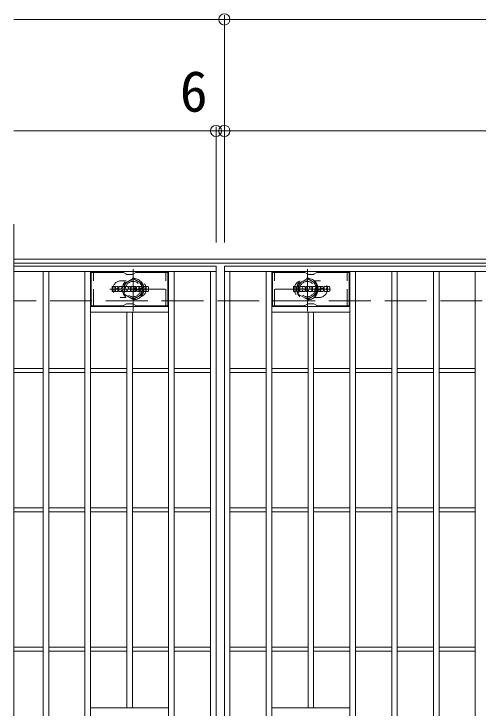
# Model space of a CAD drawing. Units: millimetres, scale not verified. Extents: x -1681 to 1768, y -1375 to 1280.
# Drawn here: x -1603.4 to -1270.4, y 734.9 to 1233.2 of the extents above; entities that cross this region are included whole.
import ezdxf
from ezdxf.enums import TextEntityAlignment as Align

# ---------------------------------------------------------------- set-up
doc = ezdxf.new("R2010")
doc.units = ezdxf.units.MM
doc.header["$LTSCALE"] = 10
doc.header["$PDMODE"] = 32
doc.header["$PDSIZE"] = 8
for name, pattern in [('CHAIN1', [8, 5, -1, 1, -1]), ('DASHED1', [1.8, 1.2, -0.6]), ('DASHED3', [4, 3, -1])]:
    doc.linetypes.add(name, pattern=pattern)
for name, color, linetype, lineweight in [('C-0_芯', 7, 'Continuous', 9), ('C-1_躯体', 2, 'Continuous', 9), ('C-2_仕上', 3, 'Continuous', 9), ('C-4_その他', 7, 'Continuous', 9), ('C-6_寸法', 6, 'Continuous', 9), ('C-8_記号', 4, 'DASHED1', 9)]:
    doc.layers.add(name, color=color, linetype=linetype, lineweight=lineweight)
doc.styles.add('ＭＳ ゴシック', font='')
doc.styles.get('ＭＳ ゴシック').set_extended_font_data('MS Gothic')

msp = doc.modelspace()

# ---------------------------------------------------------------- linework, layer by layer
at = {"layer": 'C-0_芯'}
for p, q in [((-1532.89, 1034.06), (-1532.89, 1037.41)), ((-1531.21, 1037.57), (-1532.73, 1037.57)), ((-1531.05, 1037.41), (-1531.05, 1036.49)), ((-1530.55, 1037.41), (-1530.55, 1036.49)), ((-1529.04, 1037.57), (-1530.39, 1037.57)), ((-1528.89, 1037.41), (-1528.89, 1036.63)), ((-1528.22, 1034.06), (-1528.22, 1037.05)), ((-1524.91, 1037.57), (-1527.7, 1037.57)), ((-1524.38, 1034.06), (-1524.38, 1037.05)), ((-1523.71, 1037.41), (-1523.71, 1034.06)), ((-1523.55, 1037.57), (-1521.85, 1037.57)), ((-1521.7, 1037.46), (-1521.22, 1035.97)), ((-1521.06, 1037.41), (-1521.06, 1035.99)), ((-1520.9, 1037.57), (-1519.88, 1037.57)), ((-1519.72, 1037.41), (-1519.72, 1034.06)), ((-1519.22, 1034.06), (-1519.22, 1037.41)), ((-1519.06, 1037.57), (-1516.04, 1037.57)), ((-1516.04, 1036.58), (-1517.15, 1036.58)), ((-1515.88, 1036.74), (-1515.88, 1037.41)), ((-1511.9, 1037.57), (-1514.95, 1037.57)), ((-1513.72, 1036.23), (-1513.72, 1036.64)), ((-1513.2, 1036.55), (-1513.2, 1036.64)), ((-1511.37, 1037.05), (-1511.37, 1036.39)), ((-1510.86, 1034.43), (-1510.86, 1037.05)), ((-1507.39, 1037.57), (-1510.34, 1037.57)), ((-1506.87, 1037.05), (-1506.87, 1034.43)), ((-1402.89, 1034.06), (-1402.89, 1037.41)), ((-1401.21, 1037.57), (-1402.73, 1037.57)), ((-1401.05, 1037.41), (-1401.05, 1036.49)), ((-1400.55, 1037.41), (-1400.55, 1036.49)), ((-1399.04, 1037.57), (-1400.39, 1037.57)), ((-1398.89, 1037.41), (-1398.89, 1036.63)), ((-1398.22, 1034.06), (-1398.22, 1037.05)), ((-1394.91, 1037.57), (-1397.7, 1037.57)), ((-1394.38, 1034.06), (-1394.38, 1037.05)), ((-1393.71, 1037.41), (-1393.71, 1034.06)), ((-1393.55, 1037.57), (-1391.85, 1037.57)), ((-1391.7, 1037.46), (-1391.22, 1035.97)), ((-1391.06, 1037.41), (-1391.06, 1035.99)), ((-1390.9, 1037.57), (-1389.88, 1037.57)), ((-1389.72, 1037.41), (-1389.72, 1034.06)), ((-1389.22, 1034.06), (-1389.22, 1037.41)), ((-1389.06, 1037.57), (-1386.04, 1037.57)), ((-1386.04, 1036.58), (-1387.15, 1036.58)), ((-1385.88, 1036.74), (-1385.88, 1037.41)), ((-1381.9, 1037.57), (-1384.95, 1037.57)), ((-1383.72, 1036.23), (-1383.72, 1036.64)), ((-1383.2, 1036.55), (-1383.2, 1036.64)), ((-1381.37, 1037.05), (-1381.37, 1036.39)), ((-1380.86, 1034.43), (-1380.86, 1037.05)), ((-1377.39, 1037.57), (-1380.34, 1037.57)), ((-1376.87, 1037.05), (-1376.87, 1034.43)), ((-1532.73, 1033.9), (-1531.21, 1033.9)), ((-1531.05, 1034.06), (-1531.05, 1035.14)), ((-1530.55, 1034.06), (-1530.55, 1035.14)), ((-1530.4, 1033.9), (-1529.04, 1033.9)), ((-1528.88, 1034.06), (-1528.88, 1034.99)), ((-1526.72, 1033.9), (-1528.06, 1033.9)), ((-1526.56, 1035.78), (-1526.56, 1036.32)), ((-1526.56, 1034.06), (-1526.56, 1034.48)), ((-1526.1, 1035.72), (-1526.51, 1035.72)), ((-1526.05, 1035.78), (-1526.05, 1036.32)), ((-1526.05, 1034.06), (-1526.05, 1034.48)), ((-1525.89, 1033.9), (-1524.54, 1033.9)), ((-1522.55, 1033.9), (-1523.55, 1033.9)), ((-1522.39, 1034.06), (-1522.39, 1034.97)), ((-1521.91, 1034.02), (-1522.2, 1035)), ((-1519.88, 1033.9), (-1521.75, 1033.9)), ((-1519.06, 1033.9), (-1516.05, 1033.9)), ((-1516.04, 1035.33), (-1517.16, 1035.33)), ((-1516.05, 1034.91), (-1517.16, 1034.91)), ((-1516.04, 1036.14), (-1517.15, 1036.14)), ((-1515.89, 1034.06), (-1515.89, 1034.75)), ((-1515.88, 1035.49), (-1515.88, 1035.98)), ((-1515.38, 1034.91), (-1515.38, 1034.43)), ((-1515.22, 1035.07), (-1513.87, 1035.07)), ((-1513.37, 1035.4), (-1514.95, 1035.4)), ((-1511.8, 1033.9), (-1514.85, 1033.9)), ((-1513.71, 1034.91), (-1513.71, 1034.8)), ((-1513.56, 1036.07), (-1511.8, 1036.07)), ((-1513.21, 1035.24), (-1513.21, 1034.8)), ((-1513.04, 1036.39), (-1511.37, 1036.39)), ((-1507.39, 1033.9), (-1510.34, 1033.9)), ((-1509.19, 1035.22), (-1509.19, 1036.25)), ((-1508.55, 1035.22), (-1508.55, 1036.25)), ((-1402.73, 1033.9), (-1401.21, 1033.9)), ((-1401.05, 1034.06), (-1401.05, 1035.14)), ((-1400.55, 1034.06), (-1400.55, 1035.14)), ((-1400.4, 1033.9), (-1399.04, 1033.9)), ((-1398.88, 1034.06), (-1398.88, 1034.99)), ((-1396.71, 1033.9), (-1398.06, 1033.9)), ((-1396.56, 1035.78), (-1396.56, 1036.32)), ((-1396.56, 1034.06), (-1396.56, 1034.48)), ((-1396.1, 1035.72), (-1396.51, 1035.72)), ((-1396.05, 1035.78), (-1396.05, 1036.32)), ((-1396.05, 1034.06), (-1396.05, 1034.48)), ((-1395.89, 1033.9), (-1394.54, 1033.9)), ((-1392.55, 1033.9), (-1393.55, 1033.9)), ((-1392.39, 1034.06), (-1392.39, 1034.97)), ((-1391.9, 1034.02), (-1392.2, 1035)), ((-1389.88, 1033.9), (-1391.75, 1033.9)), ((-1389.06, 1033.9), (-1386.05, 1033.9)), ((-1386.04, 1035.33), (-1387.16, 1035.33)), ((-1386.05, 1034.91), (-1387.16, 1034.91)), ((-1386.04, 1036.14), (-1387.15, 1036.14)), ((-1385.89, 1034.06), (-1385.89, 1034.75)), ((-1385.88, 1035.49), (-1385.88, 1035.98)), ((-1385.38, 1034.91), (-1385.38, 1034.43)), ((-1385.22, 1035.07), (-1383.87, 1035.07)), ((-1383.37, 1035.4), (-1384.95, 1035.4)), ((-1381.8, 1033.9), (-1384.85, 1033.9)), ((-1383.71, 1034.91), (-1383.71, 1034.8)), ((-1383.56, 1036.07), (-1381.8, 1036.07)), ((-1383.21, 1035.24), (-1383.21, 1034.8)), ((-1383.04, 1036.39), (-1381.37, 1036.39)), ((-1377.39, 1033.9), (-1380.34, 1033.9)), ((-1379.19, 1035.22), (-1379.19, 1036.25)), ((-1378.54, 1035.22), (-1378.54, 1036.25))]:
    msp.add_line(p, q, dxfattribs=at)
for centre, radius, start, end in [((-1532.73, 1037.41), 0.157, 90, 180), ((-1531.21, 1037.41), 0.157, 0, 90), ((-1530.8, 1036.49), 0.251, 180, 0), ((-1530.39, 1037.41), 0.157, 90, 180), ((-1529.41, 1036.63), 0.524, 299.4207, 0), ((-1529.04, 1037.41), 0.157, 0, 90), ((-1527.7, 1037.05), 0.524, 90, 180), ((-1526.3, 1036.32), 0.255, 0, 180), ((-1524.91, 1037.05), 0.524, 0, 90), ((-1523.55, 1037.41), 0.157, 90, 180), ((-1521.85, 1037.41), 0.157, 17.7564, 90), ((-1520.9, 1037.41), 0.157, 90, 180), ((-1519.88, 1037.41), 0.157, 0, 90), ((-1519.06, 1037.41), 0.157, 90, 180), ((-1517.15, 1036.36), 0.22, 90, 270), ((-1516.04, 1037.41), 0.157, 0, 90), ((-1516.04, 1036.74), 0.157, 270, 0), ((-1513, 1036.49), 2.38, 157.1011, 202.8989), ((-1514.95, 1037.31), 0.262, 90, 157.1011), ((-1513.46, 1036.64), 0.259, 0, 180), ((-1513.04, 1036.55), 0.157, 180, 270), ((-1511.9, 1037.05), 0.524, 0, 90), ((-1510.34, 1037.05), 0.524, 90, 180), ((-1508.87, 1036.25), 0.321, 0, 180), ((-1507.39, 1037.05), 0.524, 0, 90), ((-1402.73, 1037.41), 0.157, 90, 180), ((-1401.21, 1037.41), 0.157, 0, 90), ((-1400.8, 1036.49), 0.251, 180, 0), ((-1400.39, 1037.41), 0.157, 90, 180), ((-1399.41, 1036.63), 0.524, 299.4207, 0), ((-1399.04, 1037.41), 0.157, 0, 90), ((-1397.7, 1037.05), 0.524, 90, 180), ((-1396.3, 1036.32), 0.255, 0, 180), ((-1394.91, 1037.05), 0.524, 0, 90), ((-1393.55, 1037.41), 0.157, 90, 180), ((-1391.85, 1037.41), 0.157, 17.7564, 90), ((-1390.9, 1037.41), 0.157, 90, 180), ((-1389.88, 1037.41), 0.157, 0, 90), ((-1389.06, 1037.41), 0.157, 90, 180), ((-1387.15, 1036.36), 0.22, 90, 270), ((-1386.04, 1037.41), 0.157, 0, 90), ((-1386.04, 1036.74), 0.157, 270, 0), ((-1383, 1036.49), 2.38, 157.1011, 202.8989), ((-1384.95, 1037.31), 0.262, 90, 157.1011), ((-1383.46, 1036.64), 0.259, 0, 180), ((-1383.04, 1036.55), 0.157, 180, 270), ((-1381.9, 1037.05), 0.524, 0, 90), ((-1380.34, 1037.05), 0.524, 90, 180), ((-1378.87, 1036.25), 0.321, 0, 180), ((-1377.39, 1037.05), 0.524, 0, 90), ((-1532.73, 1034.06), 0.157, 180, 270), ((-1531.21, 1034.06), 0.157, 270, 0), ((-1530.8, 1035.14), 0.249, 0, 180), ((-1530.4, 1034.06), 0.157, 180, 270), ((-1529.97, 1035.82), 0.088, 97.3317, 266.5718), ((-1530.27, 1038.15), 2.27, 277.3317, 299.4207), ((-1530.07, 1034.09), 1.64, 53.7199, 86.5718), ((-1529.41, 1034.99), 0.524, 0, 53.7199), ((-1529.04, 1034.06), 0.157, 270, 0), ((-1528.06, 1034.06), 0.157, 180, 270), ((-1526.72, 1034.06), 0.157, 270, 0), ((-1526.51, 1035.78), 0.052, 180, 270), ((-1526.3, 1034.48), 0.255, 0, 180), ((-1526.1, 1035.78), 0.052, 270, 0), ((-1525.89, 1034.06), 0.157, 180, 270), ((-1524.54, 1034.06), 0.157, 270, 0), ((-1523.55, 1034.06), 0.157, 180, 270), ((-1522.55, 1034.06), 0.157, 270, 0), ((-1522.29, 1034.97), 0.101, 16.4887, 180), ((-1521.75, 1034.06), 0.157, 196.4888, 270), ((-1521.14, 1035.99), 0.083, 197.7563, 0), ((-1519.88, 1034.06), 0.157, 270, 0), ((-1519.06, 1034.06), 0.157, 180, 270), ((-1517.16, 1035.12), 0.214, 90, 270), ((-1516.05, 1034.75), 0.157, 0, 90), ((-1516.05, 1034.06), 0.157, 270, 0), ((-1516.04, 1035.98), 0.157, 0, 90), ((-1516.04, 1035.49), 0.157, 270, 0), ((-1515.22, 1034.91), 0.157, 90, 180), ((-1514.85, 1034.43), 0.524, 180, 270), ((-1514.95, 1035.66), 0.262, 202.8989, 270), ((-1513.87, 1034.91), 0.157, 0, 90), ((-1513.56, 1036.23), 0.157, 180, 270), ((-1513.46, 1034.8), 0.25, 180, 0), ((-1513.37, 1035.24), 0.157, 0, 90), ((-1511.8, 1035.81), 0.262, 22.908, 90), ((-1511.8, 1034.16), 0.262, 270, 337.092), ((-1513.75, 1034.99), 2.37, 337.092, 22.908), ((-1510.34, 1034.43), 0.524, 180, 270), ((-1508.87, 1035.22), 0.321, 180, 0), ((-1507.39, 1034.43), 0.524, 270, 0), ((-1402.73, 1034.06), 0.157, 180, 270), ((-1401.21, 1034.06), 0.157, 270, 0), ((-1400.8, 1035.14), 0.249, 0, 180), ((-1400.4, 1034.06), 0.157, 180, 270), ((-1399.97, 1035.82), 0.088, 97.3317, 266.5718), ((-1400.27, 1038.15), 2.27, 277.3317, 299.4207), ((-1400.07, 1034.09), 1.64, 53.7199, 86.5718), ((-1399.41, 1034.99), 0.524, 0, 53.7199), ((-1399.04, 1034.06), 0.157, 270, 0), ((-1398.06, 1034.06), 0.157, 180, 270), ((-1396.71, 1034.06), 0.157, 270, 0), ((-1396.51, 1035.78), 0.052, 180, 270), ((-1396.3, 1034.48), 0.255, 0, 180), ((-1396.1, 1035.78), 0.052, 270, 0), ((-1395.89, 1034.06), 0.157, 180, 270), ((-1394.54, 1034.06), 0.157, 270, 0), ((-1393.55, 1034.06), 0.157, 180, 270), ((-1392.55, 1034.06), 0.157, 270, 0), ((-1392.29, 1034.97), 0.101, 16.4887, 180), ((-1391.75, 1034.06), 0.157, 196.4888, 270), ((-1391.14, 1035.99), 0.083, 197.7563, 0), ((-1389.88, 1034.06), 0.157, 270, 0), ((-1389.06, 1034.06), 0.157, 180, 270), ((-1387.16, 1035.12), 0.214, 90, 270), ((-1386.05, 1034.75), 0.157, 0, 90), ((-1386.05, 1034.06), 0.157, 270, 0), ((-1386.04, 1035.98), 0.157, 0, 90), ((-1386.04, 1035.49), 0.157, 270, 0), ((-1385.22, 1034.91), 0.157, 90, 180), ((-1384.85, 1034.43), 0.524, 180, 270), ((-1384.95, 1035.66), 0.262, 202.8989, 270), ((-1383.87, 1034.91), 0.157, 0, 90), ((-1383.56, 1036.23), 0.157, 180, 270), ((-1383.46, 1034.8), 0.25, 180, 0), ((-1383.37, 1035.24), 0.157, 0, 90), ((-1381.8, 1035.81), 0.262, 22.908, 90), ((-1381.8, 1034.16), 0.262, 270, 337.092), ((-1383.75, 1034.99), 2.37, 337.092, 22.908), ((-1380.34, 1034.43), 0.524, 180, 270), ((-1378.87, 1035.22), 0.321, 180, 0), ((-1377.39, 1034.43), 0.524, 270, 0)]:
    msp.add_arc(centre, radius, start, end, dxfattribs=at)
at = {"layer": 'C-1_躯体'}
for p, q in [((-307.41, 1057.16), (-1603.41, 1057.16)), ((-307.41, 1054.16), (-1603.41, 1054.16))]:
    msp.add_line(p, q, dxfattribs=at)
at = {"layer": 'C-1_躯体', "linetype": 'DASHED3'}
msp.add_line((-307.41, 1027.16), (-1603.41, 1027.16), dxfattribs=at)
at = {"layer": 'C-2_仕上'}
for p, q in [((-1603.41, 1082.16), (-1603.41, 672.16)), ((-1458.41, 1052.16), (-1603.41, 1052.16)), ((-1458.41, 1052.16), (-1458.41, 702.16)), ((-1452.41, 1052.16), (-458.41, 1052.16)), ((-1452.41, 702.16), (-1452.41, 1052.16)), ((-1458.41, 1048.16), (-1603.41, 1048.16)), ((-1582.41, 706.16), (-1582.41, 1048.16)), ((-1578.41, 706.16), (-1578.41, 1048.16)), ((-1552.41, 706.16), (-1552.41, 1048.16)), ((-1548.41, 706.16), (-1548.41, 1048.16)), ((-1492.41, 706.16), (-1492.41, 1048.16)), ((-1488.41, 706.16), (-1488.41, 1048.16)), ((-1462.41, 706.16), (-1462.41, 1048.16)), ((-1452.41, 1048.16), (-458.41, 1048.16)), ((-1448.41, 706.16), (-1448.41, 1048.16)), ((-1422.41, 706.16), (-1422.41, 1048.16)), ((-1418.41, 706.16), (-1418.41, 1048.16)), ((-1362.41, 706.16), (-1362.41, 1048.16)), ((-1358.41, 706.16), (-1358.41, 1048.16)), ((-1332.41, 706.16), (-1332.41, 1048.16)), ((-1328.41, 706.16), (-1328.41, 1048.16)), ((-1302.41, 706.16), (-1302.41, 1048.16)), ((-1298.41, 706.16), (-1298.41, 1048.16)), ((-1272.41, 706.16), (-1272.41, 1048.16)), ((-1492.41, 1023.16), (-1548.41, 1023.16)), ((-1418.41, 1023.16), (-1362.41, 1023.16)), ((-1492.41, 1019.16), (-1548.41, 1019.16)), ((-1522.41, 735.16), (-1522.41, 1019.16)), ((-1518.41, 735.16), (-1518.41, 1019.16)), ((-1418.41, 1019.16), (-1362.41, 1019.16)), ((-1392.41, 735.16), (-1392.41, 1019.16)), ((-1388.41, 735.16), (-1388.41, 1019.16)), ((-1582.41, 978.66), (-1603.41, 978.66)), ((-1552.41, 978.66), (-1578.41, 978.66)), ((-1522.41, 978.66), (-1548.41, 978.66)), ((-1492.41, 978.66), (-1518.41, 978.66)), ((-1462.41, 978.66), (-1488.41, 978.66)), ((-1448.41, 978.66), (-1422.41, 978.66)), ((-1418.41, 978.66), (-1392.41, 978.66)), ((-1388.41, 978.66), (-1362.41, 978.66)), ((-1358.41, 978.66), (-1332.41, 978.66)), ((-1328.41, 978.66), (-1302.41, 978.66)), ((-1298.41, 978.66), (-1272.41, 978.66)), ((-1582.41, 975.66), (-1603.41, 975.66)), ((-1552.41, 975.66), (-1578.41, 975.66)), ((-1522.41, 975.66), (-1548.41, 975.66)), ((-1492.41, 975.66), (-1518.41, 975.66)), ((-1462.41, 975.66), (-1488.41, 975.66)), ((-1448.41, 975.66), (-1422.41, 975.66)), ((-1418.41, 975.66), (-1392.41, 975.66)), ((-1388.41, 975.66), (-1362.41, 975.66)), ((-1358.41, 975.66), (-1332.41, 975.66)), ((-1328.41, 975.66), (-1302.41, 975.66)), ((-1298.41, 975.66), (-1272.41, 975.66)), ((-1582.41, 878.66), (-1603.41, 878.66)), ((-1552.41, 878.66), (-1578.41, 878.66)), ((-1522.41, 878.66), (-1548.41, 878.66)), ((-1492.41, 878.66), (-1518.41, 878.66)), ((-1462.41, 878.66), (-1488.41, 878.66)), ((-1448.41, 878.66), (-1422.41, 878.66)), ((-1418.41, 878.66), (-1392.41, 878.66)), ((-1388.41, 878.66), (-1362.41, 878.66)), ((-1358.41, 878.66), (-1332.41, 878.66)), ((-1328.41, 878.66), (-1302.41, 878.66)), ((-1298.41, 878.66), (-1272.41, 878.66)), ((-1582.41, 875.66), (-1603.41, 875.66)), ((-1552.41, 875.66), (-1578.41, 875.66)), ((-1522.41, 875.66), (-1548.41, 875.66)), ((-1492.41, 875.66), (-1518.41, 875.66)), ((-1462.41, 875.66), (-1488.41, 875.66)), ((-1448.41, 875.66), (-1422.41, 875.66)), ((-1418.41, 875.66), (-1392.41, 875.66)), ((-1388.41, 875.66), (-1362.41, 875.66)), ((-1358.41, 875.66), (-1332.41, 875.66)), ((-1328.41, 875.66), (-1302.41, 875.66)), ((-1298.41, 875.66), (-1272.41, 875.66)), ((-1582.41, 778.66), (-1603.41, 778.66)), ((-1552.41, 778.66), (-1578.41, 778.66)), ((-1522.41, 778.66), (-1548.41, 778.66)), ((-1492.41, 778.66), (-1518.41, 778.66)), ((-1462.41, 778.66), (-1488.41, 778.66)), ((-1448.41, 778.66), (-1422.41, 778.66)), ((-1418.41, 778.66), (-1392.41, 778.66)), ((-1388.41, 778.66), (-1362.41, 778.66)), ((-1358.41, 778.66), (-1332.41, 778.66)), ((-1328.41, 778.66), (-1302.41, 778.66)), ((-1298.41, 778.66), (-1272.41, 778.66)), ((-1582.41, 775.66), (-1603.41, 775.66)), ((-1552.41, 775.66), (-1578.41, 775.66)), ((-1522.41, 775.66), (-1548.41, 775.66)), ((-1492.41, 775.66), (-1518.41, 775.66)), ((-1462.41, 775.66), (-1488.41, 775.66)), ((-1448.41, 775.66), (-1422.41, 775.66)), ((-1418.41, 775.66), (-1392.41, 775.66)), ((-1388.41, 775.66), (-1362.41, 775.66)), ((-1358.41, 775.66), (-1332.41, 775.66)), ((-1328.41, 775.66), (-1302.41, 775.66)), ((-1298.41, 775.66), (-1272.41, 775.66)), ((-1492.41, 735.16), (-1548.41, 735.16)), ((-1418.41, 735.16), (-1362.41, 735.16))]:
    msp.add_line(p, q, dxfattribs=at)
at = {"layer": 'C-2_仕上', "linetype": 'DASHED1'}
for p, q in [((-1526.41, 1041.66), (-1522.81, 1041.66)), ((-1384.41, 1041.66), (-1388, 1041.66)), ((-1526.41, 1029.66), (-1522.81, 1029.66)), ((-1384.41, 1029.66), (-1388, 1029.66))]:
    msp.add_line(p, q, dxfattribs=at)
for centre, start, end in [((-1526.41, 1035.66), 90, 270), ((-1514.41, 1035.66), 286.3353, 73.6647), ((-1396.41, 1035.66), 106.3353, 253.6647), ((-1384.41, 1035.66), 270, 90)]:
    msp.add_arc(centre, 6, start, end, dxfattribs=at)
at = {"layer": 'C-4_その他'}
for p, q in [((-1452.41, 1069.16), (-1452.41, 1232.16)), ((-1603.41, 1229.16), (-298.41, 1229.16)), ((-1458.41, 1069.16), (-1458.41, 1152.16)), ((-1603.41, 1149.16), (-298.41, 1149.16))]:
    msp.add_line(p, q, dxfattribs=at)
for p in [(-1452.41, 1229.16), (-1458.41, 1149.16), (-1452.41, 1149.16)]:
    msp.add_point(p, dxfattribs=at)
at = {"layer": 'C-6_寸法'}
for p, q in [((-1547.91, 1023.66), (-1547.91, 1047.66)), ((-1525.27, 1047.66), (-1547.91, 1047.66)), ((-1524.77, 1047.52), (-1522.64, 1046.29)), ((-1516.04, 1047.52), (-1518.18, 1046.29)), ((-1515.54, 1047.66), (-1492.91, 1047.66)), ((-1492.91, 1023.66), (-1492.91, 1047.66)), ((-1417.91, 1023.66), (-1417.91, 1047.66)), ((-1395.27, 1047.66), (-1417.91, 1047.66)), ((-1394.77, 1047.52), (-1392.64, 1046.29)), ((-1386.04, 1047.52), (-1388.18, 1046.29)), ((-1385.54, 1047.66), (-1362.91, 1047.66)), ((-1362.91, 1023.66), (-1362.91, 1047.66)), ((-1518.68, 1046.16), (-1522.14, 1046.16)), ((-1388.68, 1046.16), (-1392.14, 1046.16)), ((-1525.27, 1023.66), (-1547.91, 1023.66)), ((-1524.77, 1023.79), (-1522.64, 1025.02)), ((-1518.68, 1025.16), (-1522.14, 1025.16)), ((-1516.04, 1023.79), (-1518.18, 1025.02)), ((-1515.54, 1023.66), (-1492.91, 1023.66)), ((-1395.27, 1023.66), (-1417.91, 1023.66)), ((-1394.77, 1023.79), (-1392.64, 1025.02)), ((-1388.68, 1025.16), (-1392.14, 1025.16)), ((-1386.04, 1023.79), (-1388.18, 1025.02)), ((-1385.54, 1023.66), (-1362.91, 1023.66))]:
    msp.add_line(p, q, dxfattribs=at)
at = {"layer": 'C-6_寸法', "linetype": 'DASHED1'}
for p, q in [((-1546.41, 1023.66), (-1546.41, 1047.66)), ((-1494.41, 1023.66), (-1494.41, 1047.66)), ((-1416.41, 1023.66), (-1416.41, 1047.66)), ((-1364.41, 1023.66), (-1364.41, 1047.66))]:
    msp.add_line(p, q, dxfattribs=at)
at = {"layer": 'C-6_寸法'}
for centre, start, end in [((-1525.27, 1046.66), 60, 90), ((-1515.54, 1046.66), 90, 120), ((-1395.27, 1046.66), 60, 90), ((-1385.54, 1046.66), 90, 120), ((-1522.14, 1047.16), 240, 270), ((-1518.68, 1047.16), 270, 300), ((-1392.14, 1047.16), 240, 270), ((-1388.68, 1047.16), 270, 300), ((-1525.27, 1024.66), 270, 300), ((-1522.14, 1024.16), 90, 120), ((-1518.68, 1024.16), 60, 90), ((-1515.54, 1024.66), 240, 270), ((-1395.27, 1024.66), 270, 300), ((-1392.14, 1024.16), 90, 120), ((-1388.68, 1024.16), 60, 90), ((-1385.54, 1024.66), 240, 270)]:
    msp.add_arc(centre, 1, start, end, dxfattribs=at)
at = {"layer": 'C-8_記号', "linetype": 'CHAIN1'}
for p, q in [((-1517.91, 1019.68), (-1517.91, 1050.04)), ((-1392.91, 1019.68), (-1392.91, 1050.04)), ((-1494.94, 1035.66), (-1534.63, 1035.66)), ((-1415.88, 1035.66), (-1376.19, 1035.66))]:
    msp.add_line(p, q, dxfattribs=at)
at = {"layer": 'C-8_記号'}
for points in [[(-1524.41, 1031.91), (-1524.41, 1039.41), (-1517.91, 1043.16), (-1511.41, 1039.41), (-1511.41, 1031.91), (-1517.91, 1028.15)], [(-1386.41, 1031.91), (-1386.41, 1039.41), (-1392.91, 1043.16), (-1399.41, 1039.41), (-1399.41, 1031.91), (-1392.91, 1028.15)]]:
    msp.add_lwpolyline(points, close=True, dxfattribs=at)
for centre, radius in [((-1517.91, 1035.66), 7.75), ((-1517.91, 1035.66), 6.5), ((-1392.91, 1035.66), 7.75), ((-1392.91, 1035.66), 6.5), ((-1517.91, 1035.66), 5.5), ((-1392.91, 1035.66), 5.5)]:
    msp.add_circle(centre, radius, dxfattribs=at)

# ---------------------------------------------------------------- texts
at = {"layer": 'C-4_その他', "color": 2, "style": 'ＭＳ ゴシック'}
msp.add_text('6', height=29.33, dxfattribs=at).set_placement((-1484.37, 1154.16), align=Align.BOTTOM_LEFT)

doc.saveas('drawing.dxf')
